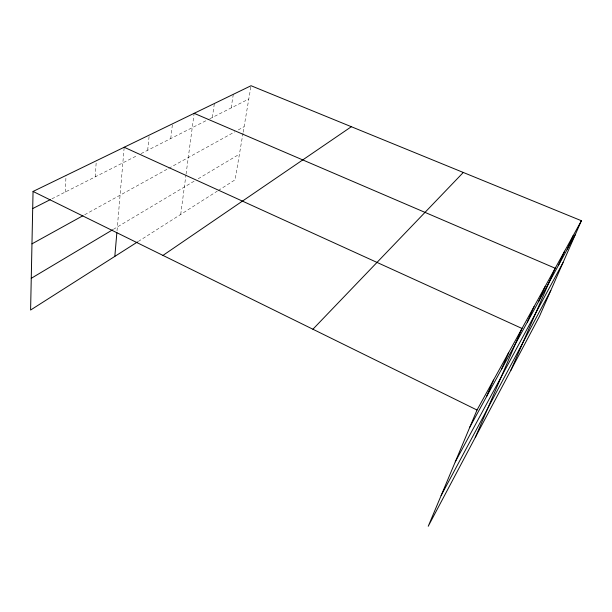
<?xml version="1.0" encoding="UTF-8"?>
<svg xmlns="http://www.w3.org/2000/svg" width="612" height="612" viewBox="0 0 612 612"><rect width="100%" height="100%" fill="white"/><g stroke="black" fill="none" stroke-linecap="round" stroke-linejoin="round"><path stroke-width="0.46" stroke-dasharray="3.06 2.29" d="M65.285 192.038L66.027 175.453M95.235 176.853L96.298 160.772M117.03 230.762L124.182 147.247M147.668 150.277L149.229 135.107M170.733 138.58L172.485 123.823M180.708 214.437L185.941 175.04M186.063 174.122L194.149 113.319M212.333 117.489L214.376 103.512M231.145 107.957L233.302 94.332M243.002 133.125L235.085 179.806L218.04 190.661M243.163 132.207L251.05 85.726M138.281 241.457L217.26 191.158M113.342 229.362L194.922 180.708M198.181 178.773L239.43 154.17M84.663 214.758L167.099 169.233M168.728 168.331L234.954 131.764M238.275 129.928L244.089 126.715M51.913 198.816L137.738 155.31M141.043 153.627L208.983 119.187M209.817 118.766L248.793 99.006"/><path stroke-width="0.92" d="M581.4 220.725L477.023 410.032L428.224 526.274L539.47 316.305L581.4 220.725L251.05 85.726L33.048 191.449L30.6 310.032L137.501 241.954M114.826 256.39L116.861 232.667M486.502 396.691L493.524 380.09M501.549 369.212L508.45 353.032M475.249 437.526L521.998 328.46L124.182 147.247M527.383 322.05L534.008 306.673M538.545 301.67L545.04 286.676M510.836 370.344L555.199 268.24L194.149 113.319M558.374 265.478L564.593 251.203M567.209 249.336L573.306 235.413M441.122 495.559L550.823 290.417M455.252 461.884L563.048 262.563M469.878 427.046L575.441 234.32M312.9 329.233L463.299 172.462M162.96 255.411L351.349 126.715M31.258 278.315L112.539 229.844M31.969 243.859L82.995 215.676M32.696 208.562L50.245 199.665M33.048 191.449L477.023 410.032"/></g></svg>
